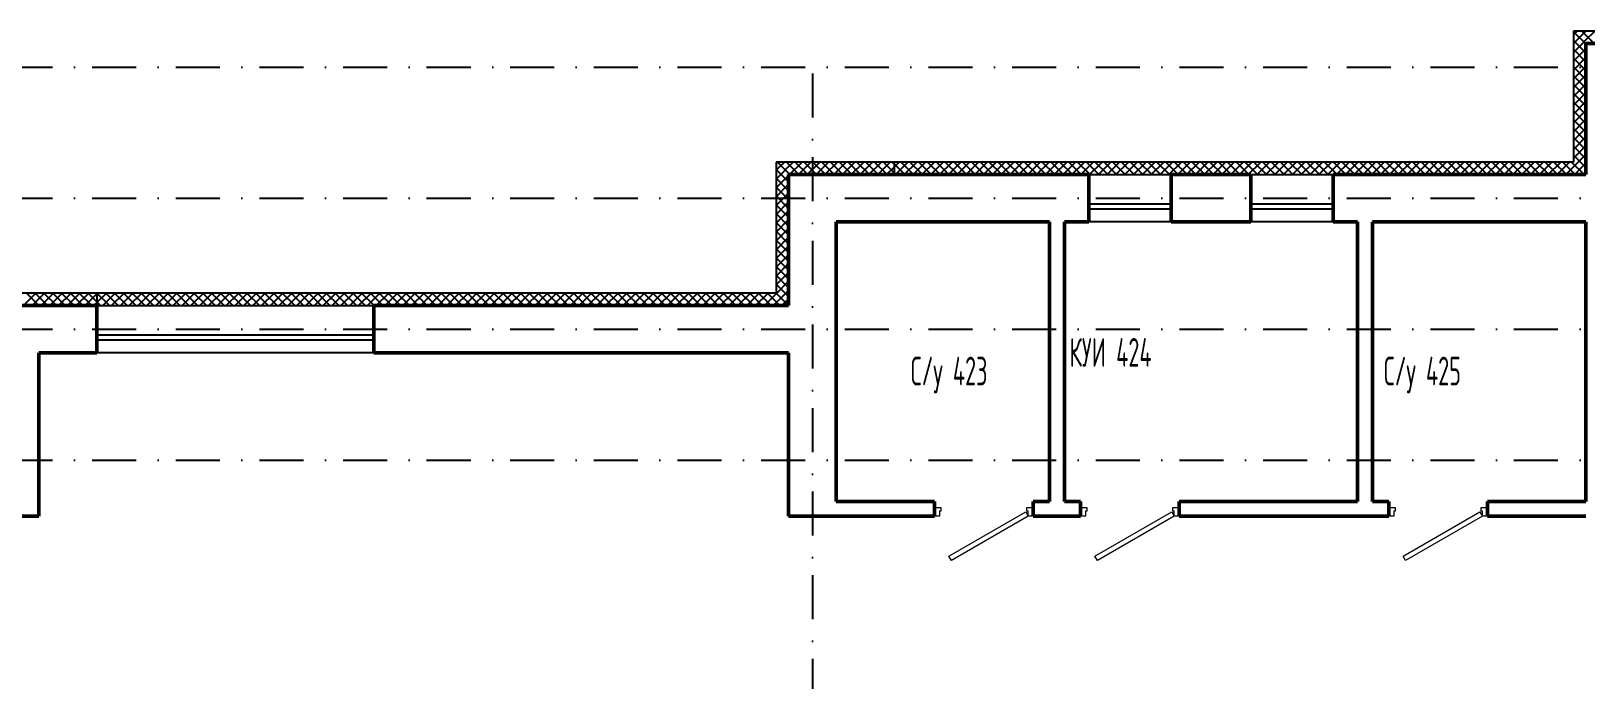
# Model space of a CAD drawing. Extents: x -1560602 to 321118, y -2308202 to -430103.
# Drawn here: x -1534718 to -1522256, y -2275255 to -2270054 of the extents above; entities that cross this region are included whole.
import ezdxf

# ---------------------------------------------------------------- set-up
doc = ezdxf.new("R2010")
doc.units = 0
doc.header["$MEASUREMENT"] = 0
doc.linetypes.add('Dot & Dashed', pattern=[670.277762, 352.777767, -176.388884, 0, -141.111112])
doc.linetypes.add('Штрихпунктирная', pattern=[0.670278, 0.352778, -0.176389, 0, -0.141111])
doc.layers.add('Двери', color=4, linetype='CONTINUOUS', lineweight=15)
doc.layers.add('стены', color=5, linetype='CONTINUOUS', lineweight=50)
for name, color, linetype in [('Оси', 253, 'Dot & Dashed'), ('отделка', 240, 'CONTINUOUS'), ('Текст', 7, 'CONTINUOUS'), ('Утеплитель', 6, 'CONTINUOUS')]:
    doc.layers.add(name, color=color, linetype=linetype)
doc.styles.get("Standard").update_dxf_attribs({"font": 'spds.shx', "width": 0.7, "height": 250})

msp = doc.modelspace()

# ---------------------------------------------------------------- linework, layer by layer
at = {"layer": 'Двери', "color": 0, "linetype": 'Continuous'}
for p, q in [((-1527475.7, -2273873.6), (-1527425.7, -2273873.6)), ((-1527425.7, -2273873.6), (-1527425.7, -2273903.6)), ((-1526735.7, -2273903.6), (-1526735.7, -2273873.6)), ((-1526735.7, -2273873.6), (-1526685.7, -2273873.6)), ((-1526305.7, -2273873.6), (-1526255.7, -2273873.6)), ((-1526255.7, -2273873.6), (-1526255.7, -2273903.6)), ((-1525565.7, -2273903.6), (-1525565.7, -2273873.6)), ((-1525565.7, -2273873.6), (-1525515.7, -2273873.6)), ((-1523835.7, -2273873.6), (-1523785.7, -2273873.6)), ((-1523785.7, -2273873.6), (-1523785.7, -2273903.6)), ((-1523095.7, -2273903.6), (-1523095.7, -2273873.6)), ((-1523095.7, -2273873.6), (-1523045.7, -2273873.6)), ((-1527435.7, -2273943.6), (-1527475.7, -2273943.6)), ((-1527425.7, -2273903.6), (-1527435.7, -2273903.6)), ((-1527435.7, -2273903.6), (-1527435.7, -2273943.6)), ((-1527360.6, -2274263.9), (-1526745.7, -2273908.9)), ((-1526725.7, -2273943.6), (-1527340.6, -2274298.6)), ((-1526745.7, -2273908.9), (-1526725.7, -2273943.6)), ((-1526725.7, -2273903.6), (-1526735.7, -2273903.6)), ((-1526725.7, -2273943.6), (-1526725.7, -2273903.6)), ((-1526685.7, -2273943.6), (-1526725.7, -2273943.6)), ((-1526265.7, -2273943.6), (-1526305.7, -2273943.6)), ((-1526255.7, -2273903.6), (-1526265.7, -2273903.6)), ((-1526265.7, -2273903.6), (-1526265.7, -2273943.6)), ((-1526190.6, -2274263.9), (-1525575.7, -2273908.9)), ((-1525555.7, -2273943.6), (-1526170.6, -2274298.6)), ((-1525575.7, -2273908.9), (-1525555.7, -2273943.6)), ((-1525555.7, -2273903.6), (-1525565.7, -2273903.6)), ((-1525555.7, -2273943.6), (-1525555.7, -2273903.6)), ((-1525515.7, -2273943.6), (-1525555.7, -2273943.6)), ((-1523795.7, -2273943.6), (-1523835.7, -2273943.6)), ((-1523785.7, -2273903.6), (-1523795.7, -2273903.6)), ((-1523795.7, -2273903.6), (-1523795.7, -2273943.6)), ((-1523720.6, -2274263.9), (-1523105.7, -2273908.9)), ((-1523085.7, -2273943.6), (-1523700.6, -2274298.6)), ((-1523105.7, -2273908.9), (-1523085.7, -2273943.6)), ((-1523085.7, -2273903.6), (-1523095.7, -2273903.6)), ((-1523085.7, -2273943.6), (-1523085.7, -2273903.6)), ((-1523045.7, -2273943.6), (-1523085.7, -2273943.6)), ((-1527340.6, -2274298.6), (-1527360.6, -2274263.9)), ((-1526170.6, -2274298.6), (-1526190.6, -2274263.9)), ((-1523700.6, -2274298.6), (-1523720.6, -2274263.9))]:
    msp.add_line(p, q, dxfattribs=at)
at = {"layer": 'Оси', "color": 0, "linetype": 'Штрихпунктирная', "lineweight": -3, "ltscale": 1000}
for p, q in [((-1556351.1, -2270343.9), (-1508285.7, -2270343.9)), ((-1528455.7, -2270393.9), (-1528455.7, -2295548.9)), ((-1556351.1, -2271393.9), (-1496895.7, -2271393.9)), ((-1556351.1, -2272443.9), (-1496895.7, -2272443.9)), ((-1556351.1, -2273493.9), (-1496895.7, -2273493.9))]:
    msp.add_line(p, q, dxfattribs=at)
at = {"layer": 'отделка', "color": 0, "ltscale": 100}
for p, q in [((-1526240.7, -2271203.5), (-1525580.7, -2271203.5)), ((-1524940.7, -2271203.5), (-1524280.7, -2271203.5)), ((-1526240.7, -2271438.5), (-1525580.7, -2271438.5)), ((-1526240.7, -2271478.5), (-1525580.7, -2271478.5)), ((-1524940.7, -2271438.5), (-1524280.7, -2271438.5)), ((-1524940.7, -2271478.5), (-1524280.7, -2271478.5)), ((-1525580.7, -2271583.5), (-1526240.7, -2271583.5)), ((-1524280.7, -2271583.5), (-1524940.7, -2271583.5)), ((-1534190.7, -2272253.5), (-1531970.7, -2272253.5)), ((-1534190.7, -2272488.5), (-1531970.7, -2272488.5)), ((-1534190.7, -2272528.5), (-1531970.7, -2272528.5)), ((-1531970.7, -2272633.5), (-1534190.7, -2272633.5))]:
    msp.add_line(p, q, dxfattribs=at)
at = {"layer": 'стены', "color": 0, "linetype": 'Continuous'}
for p, q in [((-1522255.7, -2270153.5), (-1522255.7, -2271203.5)), ((-1521355.7, -2270153.5), (-1522255.7, -2270153.5)), ((-1528645.7, -2271203.5), (-1528645.7, -2272253.5)), ((-1527800.7, -2271203.5), (-1528645.7, -2271203.5)), ((-1526240.7, -2271203.5), (-1527800.7, -2271203.5)), ((-1526240.7, -2271203.5), (-1526240.7, -2271273.5)), ((-1526240.7, -2271203.5), (-1526240.7, -2271273.5)), ((-1526240.7, -2271273.5), (-1526240.7, -2271583.5)), ((-1524940.7, -2271203.5), (-1525580.7, -2271203.5)), ((-1525580.7, -2271203.5), (-1525580.7, -2271273.5)), ((-1525580.7, -2271203.5), (-1525580.7, -2271273.5)), ((-1525580.7, -2271273.5), (-1525580.7, -2271583.5)), ((-1524940.7, -2271203.5), (-1524940.7, -2271273.5)), ((-1524940.7, -2271203.5), (-1524940.7, -2271273.5)), ((-1524940.7, -2271273.5), (-1524940.7, -2271583.5)), ((-1523380.7, -2271203.5), (-1524280.7, -2271203.5)), ((-1524280.7, -2271203.5), (-1524280.7, -2271273.5)), ((-1524280.7, -2271203.5), (-1524280.7, -2271273.5)), ((-1524280.7, -2271273.5), (-1524280.7, -2271583.5)), ((-1522255.7, -2271203.5), (-1523380.7, -2271203.5)), ((-1528265.7, -2273823.6), (-1528265.7, -2271583.5)), ((-1528265.7, -2271583.5), (-1527800.7, -2271583.5)), ((-1527800.7, -2271583.5), (-1526555.7, -2271583.5)), ((-1526555.7, -2271583.5), (-1526555.7, -2273823.6)), ((-1526435.7, -2273823.6), (-1526435.7, -2271583.5)), ((-1526435.7, -2271583.5), (-1526240.7, -2271583.5)), ((-1525580.7, -2271583.5), (-1524940.7, -2271583.5)), ((-1523965.7, -2271583.5), (-1523380.7, -2271583.5)), ((-1523380.7, -2271583.5), (-1522255.7, -2271583.5)), ((-1522255.7, -2271583.5), (-1522255.7, -2273823.6)), ((-1534190.7, -2272253.5), (-1535035.7, -2272253.5)), ((-1531330.7, -2272253.5), (-1531970.7, -2272253.5)), ((-1531970.7, -2272253.5), (-1531970.7, -2272323.5)), ((-1531970.7, -2272253.5), (-1531970.7, -2272323.5)), ((-1528645.7, -2272253.5), (-1531330.7, -2272253.5)), ((-1531970.7, -2272323.5), (-1531970.7, -2272633.5)), ((-1534655.7, -2273813.6), (-1534655.7, -2272633.5)), ((-1534655.7, -2272633.5), (-1534190.7, -2272633.5)), ((-1531970.7, -2272633.5), (-1531330.7, -2272633.5)), ((-1531330.7, -2272633.5), (-1528645.7, -2272633.5)), ((-1528645.7, -2272633.5), (-1528645.7, -2273943.6)), ((-1534655.7, -2273943.6), (-1534655.7, -2273813.6)), ((-1527475.7, -2273823.6), (-1528265.7, -2273823.6)), ((-1526555.7, -2273823.6), (-1526685.7, -2273823.6)), ((-1522255.7, -2273823.6), (-1523045.7, -2273823.6)), ((-1534655.7, -2273943.6), (-1535035.7, -2273943.6)), ((-1528265.7, -2273943.6), (-1528645.7, -2273943.6)), ((-1528265.7, -2273943.6), (-1527475.7, -2273943.6)), ((-1523045.7, -2273943.6), (-1522255.7, -2273943.6))]:
    msp.add_line(p, q, dxfattribs=at)
at = {"layer": 'стены', "color": 0, "ltscale": 100}
for p, q in [((-1524085.7, -2271583.5), (-1524280.7, -2271583.5)), ((-1524085.7, -2273823.6), (-1524085.7, -2271583.5)), ((-1523965.7, -2271583.5), (-1523965.7, -2273823.6)), ((-1534190.7, -2272633.5), (-1534190.7, -2272253.5)), ((-1527475.7, -2273823.6), (-1527475.7, -2273943.6)), ((-1526685.7, -2273823.6), (-1526685.7, -2273943.6)), ((-1526435.7, -2273823.6), (-1526305.7, -2273823.6)), ((-1526305.7, -2273823.6), (-1526305.7, -2273943.6)), ((-1525515.7, -2273943.6), (-1525515.7, -2273823.6)), ((-1525515.7, -2273823.6), (-1524085.7, -2273823.6)), ((-1523965.7, -2273823.6), (-1523835.7, -2273823.6)), ((-1523835.7, -2273823.6), (-1523835.7, -2273943.6)), ((-1523045.7, -2273823.6), (-1523045.7, -2273943.6)), ((-1526305.7, -2273943.6), (-1526685.7, -2273943.6)), ((-1523835.7, -2273943.6), (-1525515.7, -2273943.6))]:
    msp.add_line(p, q, dxfattribs=at)
at = {"layer": 'Утеплитель', "color": 0, "linetype": 'Continuous'}
for p, q in [((-1522355.7, -2270053.5), (-1522355.7, -2271103.5)), ((-1521355.7, -2270053.5), (-1522355.7, -2270053.5)), ((-1522340.8, -2270072.6), (-1522355.7, -2270057.6)), ((-1522355.7, -2270082.8), (-1522342.9, -2270069.9)), ((-1522355.7, -2270153.5), (-1522311.7, -2270109.5)), ((-1522255.7, -2270228.3), (-1522355.7, -2270128.3)), ((-1522355.7, -2270224.2), (-1522280.6, -2270149.1)), ((-1522342.9, -2270069.9), (-1522326.5, -2270053.5)), ((-1522259.8, -2270153.5), (-1522340.8, -2270072.6)), ((-1522311.7, -2270109.5), (-1522255.8, -2270053.5)), ((-1522255.7, -2270086.9), (-1522289.1, -2270053.5)), ((-1522280.6, -2270149.1), (-1522255.7, -2270124.2)), ((-1522255.7, -2270124.2), (-1522185.1, -2270053.5)), ((-1522189.1, -2270153.5), (-1522255.7, -2270086.9)), ((-1522355.7, -2270294.9), (-1522255.7, -2270194.9)), ((-1522255.7, -2270299), (-1522355.7, -2270199)), ((-1522355.7, -2270365.6), (-1522255.7, -2270265.6)), ((-1522255.7, -2270369.7), (-1522355.7, -2270269.7)), ((-1522355.7, -2270436.3), (-1522255.7, -2270336.3)), ((-1522255.7, -2270440.4), (-1522355.7, -2270340.4)), ((-1522355.7, -2270507.1), (-1522255.7, -2270407.1)), ((-1522255.7, -2270511.2), (-1522355.7, -2270411.2)), ((-1522355.7, -2270577.8), (-1522255.7, -2270477.8)), ((-1522255.7, -2270581.9), (-1522355.7, -2270481.9)), ((-1522355.7, -2270648.5), (-1522255.7, -2270548.5)), ((-1522255.7, -2270652.6), (-1522355.7, -2270552.6)), ((-1522355.7, -2270719.2), (-1522255.7, -2270619.2)), ((-1522255.7, -2270723.3), (-1522355.7, -2270623.3)), ((-1522355.7, -2270789.9), (-1522255.7, -2270689.9)), ((-1522255.7, -2270794), (-1522355.7, -2270694)), ((-1522355.7, -2270860.6), (-1522255.7, -2270760.6)), ((-1522255.7, -2270864.7), (-1522355.7, -2270764.7)), ((-1522355.7, -2270931.3), (-1522255.7, -2270831.3)), ((-1522255.7, -2270935.4), (-1522355.7, -2270835.4)), ((-1522355.7, -2271002), (-1522255.7, -2270902)), ((-1522255.7, -2271006.1), (-1522355.7, -2270906.1)), ((-1522355.7, -2271072.7), (-1522255.7, -2270972.7)), ((-1522255.7, -2271076.8), (-1522355.7, -2270976.8)), ((-1528745.7, -2271103.5), (-1528745.7, -2271203.5)), ((-1527800.7, -2271103.5), (-1528745.7, -2271103.5)), ((-1528745.7, -2271169.5), (-1528716.7, -2271140.4)), ((-1528645.7, -2271192.2), (-1528734.4, -2271103.5)), ((-1528716.7, -2271140.4), (-1528679.8, -2271103.5)), ((-1528685.6, -2271180), (-1528645.7, -2271140.2)), ((-1528645.7, -2271121.5), (-1528663.7, -2271103.5)), ((-1528645.7, -2271140.2), (-1528609.1, -2271103.5)), ((-1528563.7, -2271203.5), (-1528645.7, -2271121.5)), ((-1528638.4, -2271203.5), (-1528538.4, -2271103.5)), ((-1528493, -2271203.5), (-1528593, -2271103.5)), ((-1528567.7, -2271203.5), (-1528467.7, -2271103.5)), ((-1528422.3, -2271203.5), (-1528522.3, -2271103.5)), ((-1528497, -2271203.5), (-1528397, -2271103.5)), ((-1528351.6, -2271203.5), (-1528451.6, -2271103.5)), ((-1528426.2, -2271203.5), (-1528326.2, -2271103.5)), ((-1528280.9, -2271203.5), (-1528380.9, -2271103.5)), ((-1528355.5, -2271203.5), (-1528255.5, -2271103.5)), ((-1528210.2, -2271203.5), (-1528310.2, -2271103.5)), ((-1528284.8, -2271203.5), (-1528184.8, -2271103.5)), ((-1528139.4, -2271203.5), (-1528239.4, -2271103.5)), ((-1528214.1, -2271203.5), (-1528114.1, -2271103.5)), ((-1528068.7, -2271203.5), (-1528168.7, -2271103.5)), ((-1528143.4, -2271203.5), (-1528043.4, -2271103.5)), ((-1527998, -2271203.5), (-1528098, -2271103.5)), ((-1528072.7, -2271203.5), (-1527972.7, -2271103.5)), ((-1527927.3, -2271203.5), (-1528027.3, -2271103.5)), ((-1528002, -2271203.5), (-1527902, -2271103.5)), ((-1527856.6, -2271203.5), (-1527956.6, -2271103.5)), ((-1527931.3, -2271203.5), (-1527831.3, -2271103.5)), ((-1527800.7, -2271188.7), (-1527885.9, -2271103.5)), ((-1527860.6, -2271203.5), (-1527800.7, -2271143.7)), ((-1527800.7, -2271118), (-1527815.2, -2271103.5)), ((-1527800.7, -2271103.5), (-1527800.7, -2271203.5)), ((-1527800.7, -2271103.5), (-1527800.7, -2271203.5)), ((-1522355.7, -2271103.5), (-1527800.7, -2271103.5)), ((-1527800.7, -2271143.7), (-1527760.6, -2271103.5)), ((-1527715.2, -2271203.5), (-1527800.7, -2271118)), ((-1527789.9, -2271203.5), (-1527689.9, -2271103.5)), ((-1527644.5, -2271203.5), (-1527744.5, -2271103.5)), ((-1527719.1, -2271203.5), (-1527619.1, -2271103.5)), ((-1527573.8, -2271203.5), (-1527673.8, -2271103.5)), ((-1527648.4, -2271203.5), (-1527548.4, -2271103.5)), ((-1527503, -2271203.5), (-1527603, -2271103.5)), ((-1527577.7, -2271203.5), (-1527477.7, -2271103.5)), ((-1527432.3, -2271203.5), (-1527532.3, -2271103.5)), ((-1527507, -2271203.5), (-1527407, -2271103.5)), ((-1527361.6, -2271203.5), (-1527461.6, -2271103.5)), ((-1527436.3, -2271203.5), (-1527336.3, -2271103.5)), ((-1527290.9, -2271203.5), (-1527390.9, -2271103.5)), ((-1527365.6, -2271203.5), (-1527265.6, -2271103.5)), ((-1527220.2, -2271203.5), (-1527320.2, -2271103.5)), ((-1527294.9, -2271203.5), (-1527194.9, -2271103.5)), ((-1527149.5, -2271203.5), (-1527249.5, -2271103.5)), ((-1527224.2, -2271203.5), (-1527124.2, -2271103.5)), ((-1527078.8, -2271203.5), (-1527178.8, -2271103.5)), ((-1527153.5, -2271203.5), (-1527053.5, -2271103.5)), ((-1527008.1, -2271203.5), (-1527108.1, -2271103.5)), ((-1527082.7, -2271203.5), (-1526982.7, -2271103.5)), ((-1526937.4, -2271203.5), (-1527037.4, -2271103.5)), ((-1527012, -2271203.5), (-1526912, -2271103.5)), ((-1526866.7, -2271203.5), (-1526966.7, -2271103.5)), ((-1526941.3, -2271203.5), (-1526841.3, -2271103.5)), ((-1526795.9, -2271203.5), (-1526895.9, -2271103.5)), ((-1526870.6, -2271203.5), (-1526770.6, -2271103.5)), ((-1526725.2, -2271203.5), (-1526825.2, -2271103.5)), ((-1526799.9, -2271203.5), (-1526699.9, -2271103.5)), ((-1526654.5, -2271203.5), (-1526754.5, -2271103.5)), ((-1526729.2, -2271203.5), (-1526629.2, -2271103.5)), ((-1526583.8, -2271203.5), (-1526683.8, -2271103.5)), ((-1526658.5, -2271203.5), (-1526558.5, -2271103.5)), ((-1526513.1, -2271203.5), (-1526613.1, -2271103.5)), ((-1526587.8, -2271203.5), (-1526487.8, -2271103.5)), ((-1526442.4, -2271203.5), (-1526542.4, -2271103.5)), ((-1526517.1, -2271203.5), (-1526417.1, -2271103.5)), ((-1526371.7, -2271203.5), (-1526471.7, -2271103.5)), ((-1526446.3, -2271203.5), (-1526346.3, -2271103.5)), ((-1526301, -2271203.5), (-1526401, -2271103.5)), ((-1526375.6, -2271203.5), (-1526275.6, -2271103.5)), ((-1526230.3, -2271203.5), (-1526330.3, -2271103.5)), ((-1526304.9, -2271203.5), (-1526204.9, -2271103.5)), ((-1526159.5, -2271203.5), (-1526259.5, -2271103.5)), ((-1526234.2, -2271203.5), (-1526134.2, -2271103.5)), ((-1526088.8, -2271203.5), (-1526188.8, -2271103.5)), ((-1526163.5, -2271203.5), (-1526063.5, -2271103.5)), ((-1526018.1, -2271203.5), (-1526118.1, -2271103.5)), ((-1526092.8, -2271203.5), (-1525992.8, -2271103.5)), ((-1525947.4, -2271203.5), (-1526047.4, -2271103.5)), ((-1526022.1, -2271203.5), (-1525922.1, -2271103.5)), ((-1525876.7, -2271203.5), (-1525976.7, -2271103.5)), ((-1525951.4, -2271203.5), (-1525851.4, -2271103.5)), ((-1525806, -2271203.5), (-1525906, -2271103.5)), ((-1525880.7, -2271203.5), (-1525780.7, -2271103.5)), ((-1525735.3, -2271203.5), (-1525835.3, -2271103.5)), ((-1525810, -2271203.5), (-1525710, -2271103.5)), ((-1525664.6, -2271203.5), (-1525764.6, -2271103.5)), ((-1525739.2, -2271203.5), (-1525639.2, -2271103.5)), ((-1525593.9, -2271203.5), (-1525693.9, -2271103.5)), ((-1525668.5, -2271203.5), (-1525568.5, -2271103.5)), ((-1525523.1, -2271203.5), (-1525623.1, -2271103.5)), ((-1525597.8, -2271203.5), (-1525497.8, -2271103.5)), ((-1525452.4, -2271203.5), (-1525552.4, -2271103.5)), ((-1525527.1, -2271203.5), (-1525427.1, -2271103.5)), ((-1525381.7, -2271203.5), (-1525481.7, -2271103.5)), ((-1525456.4, -2271203.5), (-1525356.4, -2271103.5)), ((-1525311, -2271203.5), (-1525411, -2271103.5)), ((-1525385.7, -2271203.5), (-1525285.7, -2271103.5)), ((-1525240.3, -2271203.5), (-1525340.3, -2271103.5)), ((-1525315, -2271203.5), (-1525215, -2271103.5)), ((-1525169.6, -2271203.5), (-1525269.6, -2271103.5)), ((-1525244.3, -2271203.5), (-1525144.3, -2271103.5)), ((-1525098.9, -2271203.5), (-1525198.9, -2271103.5)), ((-1525173.6, -2271203.5), (-1525073.6, -2271103.5)), ((-1525028.2, -2271203.5), (-1525128.2, -2271103.5)), ((-1525102.8, -2271203.5), (-1525002.8, -2271103.5)), ((-1524957.5, -2271203.5), (-1525057.5, -2271103.5)), ((-1525032.1, -2271203.5), (-1524932.1, -2271103.5)), ((-1524886.8, -2271203.5), (-1524986.8, -2271103.5)), ((-1524961.4, -2271203.5), (-1524861.4, -2271103.5)), ((-1524816, -2271203.5), (-1524916, -2271103.5)), ((-1524890.7, -2271203.5), (-1524790.7, -2271103.5)), ((-1524745.3, -2271203.5), (-1524845.3, -2271103.5)), ((-1524820, -2271203.5), (-1524720, -2271103.5)), ((-1524674.6, -2271203.5), (-1524774.6, -2271103.5)), ((-1524749.3, -2271203.5), (-1524649.3, -2271103.5)), ((-1524603.9, -2271203.5), (-1524703.9, -2271103.5)), ((-1524678.6, -2271203.5), (-1524578.6, -2271103.5)), ((-1524533.2, -2271203.5), (-1524633.2, -2271103.5)), ((-1524607.9, -2271203.5), (-1524507.9, -2271103.5)), ((-1524462.5, -2271203.5), (-1524562.5, -2271103.5)), ((-1524537.2, -2271203.5), (-1524437.2, -2271103.5)), ((-1524391.8, -2271203.5), (-1524491.8, -2271103.5)), ((-1524466.4, -2271203.5), (-1524366.4, -2271103.5)), ((-1524321.1, -2271203.5), (-1524421.1, -2271103.5)), ((-1524395.7, -2271203.5), (-1524295.7, -2271103.5)), ((-1524250.4, -2271203.5), (-1524350.4, -2271103.5)), ((-1524325, -2271203.5), (-1524225, -2271103.5)), ((-1524179.6, -2271203.5), (-1524279.6, -2271103.5)), ((-1524254.3, -2271203.5), (-1524154.3, -2271103.5)), ((-1524108.9, -2271203.5), (-1524208.9, -2271103.5)), ((-1524183.6, -2271203.5), (-1524083.6, -2271103.5)), ((-1524038.2, -2271203.5), (-1524138.2, -2271103.5)), ((-1524112.9, -2271203.5), (-1524012.9, -2271103.5)), ((-1523967.5, -2271203.5), (-1524067.5, -2271103.5)), ((-1524042.2, -2271203.5), (-1523942.2, -2271103.5)), ((-1523896.8, -2271203.5), (-1523996.8, -2271103.5)), ((-1523971.5, -2271203.5), (-1523871.5, -2271103.5)), ((-1523826.1, -2271203.5), (-1523926.1, -2271103.5)), ((-1523900.8, -2271203.5), (-1523800.8, -2271103.5)), ((-1523755.4, -2271203.5), (-1523855.4, -2271103.5)), ((-1523830.1, -2271203.5), (-1523730.1, -2271103.5)), ((-1523684.7, -2271203.5), (-1523784.7, -2271103.5)), ((-1523759.3, -2271203.5), (-1523659.3, -2271103.5)), ((-1523614, -2271203.5), (-1523714, -2271103.5)), ((-1523688.6, -2271203.5), (-1523588.6, -2271103.5)), ((-1523543.2, -2271203.5), (-1523643.3, -2271103.5)), ((-1523617.9, -2271203.5), (-1523517.9, -2271103.5)), ((-1523472.5, -2271203.5), (-1523572.5, -2271103.5)), ((-1523547.2, -2271203.5), (-1523447.2, -2271103.5)), ((-1523401.8, -2271203.5), (-1523501.8, -2271103.5)), ((-1523476.5, -2271203.5), (-1523376.5, -2271103.5)), ((-1523331.1, -2271203.5), (-1523431.1, -2271103.5)), ((-1523405.8, -2271203.5), (-1523305.8, -2271103.5)), ((-1523260.4, -2271203.5), (-1523360.4, -2271103.5)), ((-1523335.1, -2271203.5), (-1523235.1, -2271103.5)), ((-1523189.7, -2271203.5), (-1523289.7, -2271103.5)), ((-1523264.4, -2271203.5), (-1523164.4, -2271103.5)), ((-1523119, -2271203.5), (-1523219, -2271103.5)), ((-1523193.7, -2271203.5), (-1523093.7, -2271103.5)), ((-1523048.3, -2271203.5), (-1523148.3, -2271103.5)), ((-1523122.9, -2271203.5), (-1523022.9, -2271103.5)), ((-1522977.6, -2271203.5), (-1523077.6, -2271103.5)), ((-1523052.2, -2271203.5), (-1522952.2, -2271103.5)), ((-1522906.9, -2271203.5), (-1523006.9, -2271103.5)), ((-1522981.5, -2271203.5), (-1522881.5, -2271103.5)), ((-1522836.1, -2271203.5), (-1522936.1, -2271103.5)), ((-1522910.8, -2271203.5), (-1522810.8, -2271103.5)), ((-1522765.4, -2271203.5), (-1522865.4, -2271103.5)), ((-1522840.1, -2271203.5), (-1522740.1, -2271103.5)), ((-1522694.7, -2271203.5), (-1522794.7, -2271103.5)), ((-1522769.4, -2271203.5), (-1522669.4, -2271103.5)), ((-1522624, -2271203.5), (-1522724, -2271103.5)), ((-1522698.7, -2271203.5), (-1522598.7, -2271103.5)), ((-1522553.3, -2271203.5), (-1522653.3, -2271103.5)), ((-1522628, -2271203.5), (-1522528, -2271103.5)), ((-1522482.6, -2271203.5), (-1522582.6, -2271103.5)), ((-1522557.3, -2271203.5), (-1522457.3, -2271103.5)), ((-1522411.9, -2271203.5), (-1522511.9, -2271103.5)), ((-1522486.6, -2271203.5), (-1522386.6, -2271103.5)), ((-1522341.2, -2271203.5), (-1522441.2, -2271103.5)), ((-1522415.8, -2271203.5), (-1522335.8, -2271123.5)), ((-1522270.5, -2271203.5), (-1522370.5, -2271103.5)), ((-1522255.7, -2271147.5), (-1522355.7, -2271047.5)), ((-1522335.8, -2271123.5), (-1522255.7, -2271043.4)), ((-1522300.4, -2271158.9), (-1522255.7, -2271114.2)), ((-1528705.1, -2271203.5), (-1528745.7, -2271162.9)), ((-1528745.7, -2271203.5), (-1528745.7, -2272153.5)), ((-1528745.7, -2271240.2), (-1528709.1, -2271203.5)), ((-1528745.7, -2271310.9), (-1528654.4, -2271219.6)), ((-1528645.7, -2271333.6), (-1528745.7, -2271233.6)), ((-1528745.7, -2271381.6), (-1528645.7, -2271281.6)), ((-1528709.1, -2271203.5), (-1528685.6, -2271180)), ((-1528645.7, -2271262.9), (-1528705.1, -2271203.5)), ((-1528634.4, -2271203.5), (-1528645.7, -2271192.2)), ((-1527785.9, -2271203.5), (-1527800.7, -2271188.7)), ((-1522345.1, -2271203.5), (-1522300.4, -2271158.9)), ((-1522274.4, -2271203.5), (-1522265.1, -2271194.2)), ((-1522265.1, -2271194.2), (-1522255.7, -2271184.9)), ((-1528645.7, -2271404.4), (-1528745.7, -2271304.4)), ((-1528745.7, -2271452.3), (-1528645.7, -2271352.3)), ((-1528645.7, -2271475.1), (-1528745.7, -2271375.1)), ((-1528745.7, -2271523), (-1528645.7, -2271423)), ((-1528645.7, -2271545.8), (-1528745.7, -2271445.8)), ((-1528745.7, -2271593.8), (-1528645.7, -2271493.8)), ((-1528645.7, -2271616.5), (-1528745.7, -2271516.5)), ((-1528745.7, -2271664.5), (-1528645.7, -2271564.5)), ((-1528645.7, -2271687.2), (-1528745.7, -2271587.2)), ((-1528745.7, -2271735.2), (-1528645.7, -2271635.2)), ((-1528645.7, -2271757.9), (-1528745.7, -2271657.9)), ((-1528745.7, -2271805.9), (-1528645.7, -2271705.9)), ((-1528645.7, -2271828.6), (-1528745.7, -2271728.6)), ((-1528745.7, -2271876.6), (-1528645.7, -2271776.6)), ((-1528645.7, -2271899.3), (-1528745.7, -2271799.3)), ((-1528745.7, -2271947.3), (-1528645.7, -2271847.3)), ((-1528645.7, -2271970), (-1528745.7, -2271870)), ((-1528745.7, -2272018), (-1528645.7, -2271918)), ((-1528645.7, -2272040.7), (-1528745.7, -2271940.7)), ((-1528745.7, -2272088.7), (-1528645.7, -2271988.7)), ((-1528645.7, -2272111.5), (-1528745.7, -2272011.5)), ((-1534190.7, -2272153.5), (-1535135.7, -2272153.5)), ((-1534779.5, -2272253.5), (-1534679.5, -2272153.5)), ((-1534655.5, -2272253.5), (-1534755.5, -2272153.5)), ((-1534708.8, -2272253.5), (-1534608.8, -2272153.5)), ((-1534584.8, -2272253.5), (-1534684.8, -2272153.5)), ((-1534638.1, -2272253.5), (-1534538.1, -2272153.5)), ((-1534514.1, -2272253.5), (-1534614.1, -2272153.5)), ((-1534567.4, -2272253.5), (-1534467.4, -2272153.5)), ((-1534443.4, -2272253.5), (-1534543.4, -2272153.5)), ((-1534496.7, -2272253.5), (-1534396.7, -2272153.5)), ((-1534372.6, -2272253.5), (-1534472.6, -2272153.5)), ((-1534426, -2272253.5), (-1534326, -2272153.5)), ((-1534301.9, -2272253.5), (-1534401.9, -2272153.5)), ((-1534355.3, -2272253.5), (-1534255.3, -2272153.5)), ((-1534231.2, -2272253.5), (-1534331.2, -2272153.5)), ((-1534190.7, -2272223.3), (-1534260.5, -2272153.5)), ((-1534190.7, -2272153.5), (-1534190.7, -2272253.5)), ((-1534190.7, -2272153.5), (-1534190.7, -2272253.5)), ((-1528745.7, -2272153.5), (-1534190.7, -2272153.5)), ((-1534190.7, -2272159.7), (-1534184.6, -2272153.5)), ((-1534190.7, -2272230.4), (-1534113.9, -2272153.5)), ((-1534089.8, -2272253.5), (-1534189.8, -2272153.5)), ((-1534143.2, -2272253.5), (-1534043.2, -2272153.5)), ((-1534019.1, -2272253.5), (-1534119.1, -2272153.5)), ((-1534072.4, -2272253.5), (-1533972.4, -2272153.5)), ((-1533948.4, -2272253.5), (-1534048.4, -2272153.5)), ((-1534001.7, -2272253.5), (-1533901.7, -2272153.5)), ((-1533877.7, -2272253.5), (-1533977.7, -2272153.5)), ((-1533931, -2272253.5), (-1533831, -2272153.5)), ((-1533807, -2272253.5), (-1533907, -2272153.5)), ((-1533860.3, -2272253.5), (-1533760.3, -2272153.5)), ((-1533736.2, -2272253.5), (-1533836.2, -2272153.5)), ((-1533789.6, -2272253.5), (-1533689.6, -2272153.5)), ((-1533665.5, -2272253.5), (-1533765.5, -2272153.5)), ((-1533718.9, -2272253.5), (-1533618.9, -2272153.5)), ((-1533594.8, -2272253.5), (-1533694.8, -2272153.5)), ((-1533648.2, -2272253.5), (-1533548.2, -2272153.5)), ((-1533524.1, -2272253.5), (-1533624.1, -2272153.5)), ((-1533577.5, -2272253.5), (-1533477.5, -2272153.5)), ((-1533453.4, -2272253.5), (-1533553.4, -2272153.5)), ((-1533506.8, -2272253.5), (-1533406.8, -2272153.5)), ((-1533382.7, -2272253.5), (-1533482.7, -2272153.5)), ((-1533436, -2272253.5), (-1533336, -2272153.5)), ((-1533312, -2272253.5), (-1533412, -2272153.5)), ((-1533365.3, -2272253.5), (-1533265.3, -2272153.5)), ((-1533241.3, -2272253.5), (-1533341.3, -2272153.5)), ((-1533294.6, -2272253.5), (-1533194.6, -2272153.5)), ((-1533170.6, -2272253.5), (-1533270.6, -2272153.5)), ((-1533223.9, -2272253.5), (-1533123.9, -2272153.5)), ((-1533099.9, -2272253.5), (-1533199.9, -2272153.5)), ((-1533153.2, -2272253.5), (-1533053.2, -2272153.5)), ((-1533029.1, -2272253.5), (-1533129.1, -2272153.5)), ((-1533082.5, -2272253.5), (-1532982.5, -2272153.5)), ((-1532958.4, -2272253.5), (-1533058.4, -2272153.5)), ((-1533011.8, -2272253.5), (-1532911.8, -2272153.5)), ((-1532887.7, -2272253.5), (-1532987.7, -2272153.5)), ((-1532941.1, -2272253.5), (-1532841.1, -2272153.5)), ((-1532817, -2272253.5), (-1532917, -2272153.5)), ((-1532870.4, -2272253.5), (-1532770.4, -2272153.5)), ((-1532746.3, -2272253.5), (-1532846.3, -2272153.5)), ((-1532799.6, -2272253.5), (-1532699.6, -2272153.5)), ((-1532675.6, -2272253.5), (-1532775.6, -2272153.5)), ((-1532728.9, -2272253.5), (-1532628.9, -2272153.5)), ((-1532604.9, -2272253.5), (-1532704.9, -2272153.5)), ((-1532658.2, -2272253.5), (-1532558.2, -2272153.5)), ((-1532534.2, -2272253.5), (-1532634.2, -2272153.5)), ((-1532587.5, -2272253.5), (-1532487.5, -2272153.5)), ((-1532463.5, -2272253.5), (-1532563.5, -2272153.5)), ((-1532516.8, -2272253.5), (-1532416.8, -2272153.5)), ((-1532392.7, -2272253.5), (-1532492.7, -2272153.5)), ((-1532446.1, -2272253.5), (-1532346.1, -2272153.5)), ((-1532322, -2272253.5), (-1532422, -2272153.5)), ((-1532375.4, -2272253.5), (-1532275.4, -2272153.5)), ((-1532251.3, -2272253.5), (-1532351.3, -2272153.5)), ((-1532304.7, -2272253.5), (-1532204.7, -2272153.5)), ((-1532180.6, -2272253.5), (-1532280.6, -2272153.5)), ((-1532234, -2272253.5), (-1532134, -2272153.5)), ((-1532109.9, -2272253.5), (-1532209.9, -2272153.5)), ((-1532163.3, -2272253.5), (-1532063.3, -2272153.5)), ((-1532039.2, -2272253.5), (-1532139.2, -2272153.5)), ((-1532092.5, -2272253.5), (-1531992.5, -2272153.5)), ((-1531968.5, -2272253.5), (-1532068.5, -2272153.5)), ((-1532021.8, -2272253.5), (-1531921.8, -2272153.5)), ((-1531897.8, -2272253.5), (-1531997.8, -2272153.5)), ((-1531951.1, -2272253.5), (-1531851.1, -2272153.5)), ((-1531827.1, -2272253.5), (-1531927.1, -2272153.5)), ((-1531880.4, -2272253.5), (-1531780.4, -2272153.5)), ((-1531756.3, -2272253.5), (-1531856.3, -2272153.5)), ((-1531809.7, -2272253.5), (-1531709.7, -2272153.5)), ((-1531685.6, -2272253.5), (-1531785.6, -2272153.5)), ((-1531739, -2272253.5), (-1531639, -2272153.5)), ((-1531614.9, -2272253.5), (-1531714.9, -2272153.5)), ((-1531668.3, -2272253.5), (-1531568.3, -2272153.5)), ((-1531544.2, -2272253.5), (-1531644.2, -2272153.5)), ((-1531597.6, -2272253.5), (-1531497.6, -2272153.5)), ((-1531473.5, -2272253.5), (-1531573.5, -2272153.5)), ((-1531526.9, -2272253.5), (-1531426.9, -2272153.5)), ((-1531402.8, -2272253.5), (-1531502.8, -2272153.5)), ((-1531456.1, -2272253.5), (-1531356.1, -2272153.5)), ((-1531332.1, -2272253.5), (-1531432.1, -2272153.5)), ((-1531385.4, -2272253.5), (-1531285.4, -2272153.5)), ((-1531261.4, -2272253.5), (-1531361.4, -2272153.5)), ((-1531314.7, -2272253.5), (-1531214.7, -2272153.5)), ((-1531190.7, -2272253.5), (-1531290.7, -2272153.5)), ((-1531244, -2272253.5), (-1531144, -2272153.5)), ((-1531120, -2272253.5), (-1531220, -2272153.5)), ((-1531173.3, -2272253.5), (-1531073.3, -2272153.5)), ((-1531049.2, -2272253.5), (-1531149.2, -2272153.5)), ((-1531102.6, -2272253.5), (-1531002.6, -2272153.5)), ((-1530978.5, -2272253.5), (-1531078.5, -2272153.5)), ((-1531031.9, -2272253.5), (-1530931.9, -2272153.5)), ((-1530907.8, -2272253.5), (-1531007.8, -2272153.5)), ((-1530961.2, -2272253.5), (-1530861.2, -2272153.5)), ((-1530837.1, -2272253.5), (-1530937.1, -2272153.5)), ((-1530890.5, -2272253.5), (-1530790.5, -2272153.5)), ((-1530766.4, -2272253.5), (-1530866.4, -2272153.5)), ((-1530819.8, -2272253.5), (-1530719.8, -2272153.5)), ((-1530695.7, -2272253.5), (-1530795.7, -2272153.5)), ((-1530749, -2272253.5), (-1530649, -2272153.5)), ((-1530625, -2272253.5), (-1530725, -2272153.5)), ((-1530678.3, -2272253.5), (-1530578.3, -2272153.5)), ((-1530554.3, -2272253.5), (-1530654.3, -2272153.5)), ((-1530607.6, -2272253.5), (-1530507.6, -2272153.5)), ((-1530483.6, -2272253.5), (-1530583.6, -2272153.5)), ((-1530536.9, -2272253.5), (-1530436.9, -2272153.5)), ((-1530412.8, -2272253.5), (-1530512.8, -2272153.5)), ((-1530466.2, -2272253.5), (-1530366.2, -2272153.5)), ((-1530342.1, -2272253.5), (-1530442.1, -2272153.5)), ((-1530395.5, -2272253.5), (-1530295.5, -2272153.5)), ((-1530271.4, -2272253.5), (-1530371.4, -2272153.5)), ((-1530324.8, -2272253.5), (-1530224.8, -2272153.5)), ((-1530200.7, -2272253.5), (-1530300.7, -2272153.5)), ((-1530254.1, -2272253.5), (-1530154.1, -2272153.5)), ((-1530130, -2272253.5), (-1530230, -2272153.5)), ((-1530183.4, -2272253.5), (-1530083.4, -2272153.5)), ((-1530059.3, -2272253.5), (-1530159.3, -2272153.5)), ((-1530112.6, -2272253.5), (-1530012.6, -2272153.5)), ((-1529988.6, -2272253.5), (-1530088.6, -2272153.5)), ((-1530041.9, -2272253.5), (-1529941.9, -2272153.5)), ((-1529917.9, -2272253.5), (-1530017.9, -2272153.5)), ((-1529971.2, -2272253.5), (-1529871.2, -2272153.5)), ((-1529847.2, -2272253.5), (-1529947.2, -2272153.5)), ((-1529900.5, -2272253.5), (-1529800.5, -2272153.5)), ((-1529776.4, -2272253.5), (-1529876.4, -2272153.5)), ((-1529829.8, -2272253.5), (-1529729.8, -2272153.5)), ((-1529705.7, -2272253.5), (-1529805.7, -2272153.5)), ((-1529759.1, -2272253.5), (-1529659.1, -2272153.5)), ((-1529635, -2272253.5), (-1529735, -2272153.5)), ((-1529688.4, -2272253.5), (-1529588.4, -2272153.5)), ((-1529564.3, -2272253.5), (-1529664.3, -2272153.5)), ((-1529617.7, -2272253.5), (-1529517.7, -2272153.5)), ((-1529493.6, -2272253.5), (-1529593.6, -2272153.5)), ((-1529547, -2272253.5), (-1529447, -2272153.5)), ((-1529422.9, -2272253.5), (-1529522.9, -2272153.5)), ((-1529476.2, -2272253.5), (-1529376.2, -2272153.5)), ((-1529352.2, -2272253.5), (-1529452.2, -2272153.5)), ((-1529405.5, -2272253.5), (-1529305.5, -2272153.5)), ((-1529281.5, -2272253.5), (-1529381.5, -2272153.5)), ((-1529334.8, -2272253.5), (-1529234.8, -2272153.5)), ((-1529210.8, -2272253.5), (-1529310.8, -2272153.5)), ((-1529264.1, -2272253.5), (-1529164.1, -2272153.5)), ((-1529140.1, -2272253.5), (-1529240.1, -2272153.5)), ((-1529193.4, -2272253.5), (-1529093.4, -2272153.5)), ((-1529069.3, -2272253.5), (-1529169.3, -2272153.5)), ((-1529122.7, -2272253.5), (-1529022.7, -2272153.5)), ((-1528998.6, -2272253.5), (-1529098.6, -2272153.5)), ((-1529052, -2272253.5), (-1528952, -2272153.5)), ((-1528927.9, -2272253.5), (-1529027.9, -2272153.5)), ((-1528981.3, -2272253.5), (-1528881.3, -2272153.5)), ((-1528857.2, -2272253.5), (-1528957.2, -2272153.5)), ((-1528910.6, -2272253.5), (-1528810.6, -2272153.5)), ((-1528786.5, -2272253.5), (-1528886.5, -2272153.5)), ((-1528745.7, -2272223.6), (-1528815.8, -2272153.5)), ((-1528674.4, -2272153.5), (-1528745.7, -2272082.2)), ((-1528745.1, -2272153.5), (-1528745.7, -2272152.9)), ((-1528645.7, -2272252.9), (-1528745.1, -2272153.5)), ((-1528743.1, -2272156.8), (-1528739.9, -2272153.5)), ((-1528739.9, -2272153.5), (-1528645.7, -2272059.4)), ((-1528712, -2272196.4), (-1528669.1, -2272153.5)), ((-1528645.7, -2272182.2), (-1528674.4, -2272153.5)), ((-1528669.1, -2272153.5), (-1528645.7, -2272130.1)), ((-1534284.6, -2272253.5), (-1534190.7, -2272159.7)), ((-1534213.9, -2272253.5), (-1534190.7, -2272230.4)), ((-1534160.5, -2272253.5), (-1534190.7, -2272223.3)), ((-1528839.9, -2272253.5), (-1528745.7, -2272159.4)), ((-1528769.1, -2272253.5), (-1528745.7, -2272230.1)), ((-1528745.7, -2272159.4), (-1528743.1, -2272156.8)), ((-1528745.7, -2272230.1), (-1528712, -2272196.4)), ((-1528715.8, -2272253.5), (-1528745.7, -2272223.6)), ((-1528698.4, -2272253.5), (-1528680.9, -2272236)), ((-1528680.9, -2272236), (-1528645.7, -2272200.9))]:
    msp.add_line(p, q, dxfattribs=at)

# ---------------------------------------------------------------- texts
at = {"layer": 'Текст', "color": 0, "linetype": 'Continuous', "width": 0.7}
for s, p in [('КУИ 424', (-1526394.8, -2272744.4)), ('С/у 423', (-1527666.6, -2272894)), ('С/у 425', (-1523874.7, -2272894))]:
    msp.add_text(s, height=230, dxfattribs=at).set_placement(p)

doc.saveas('drawing.dxf')
